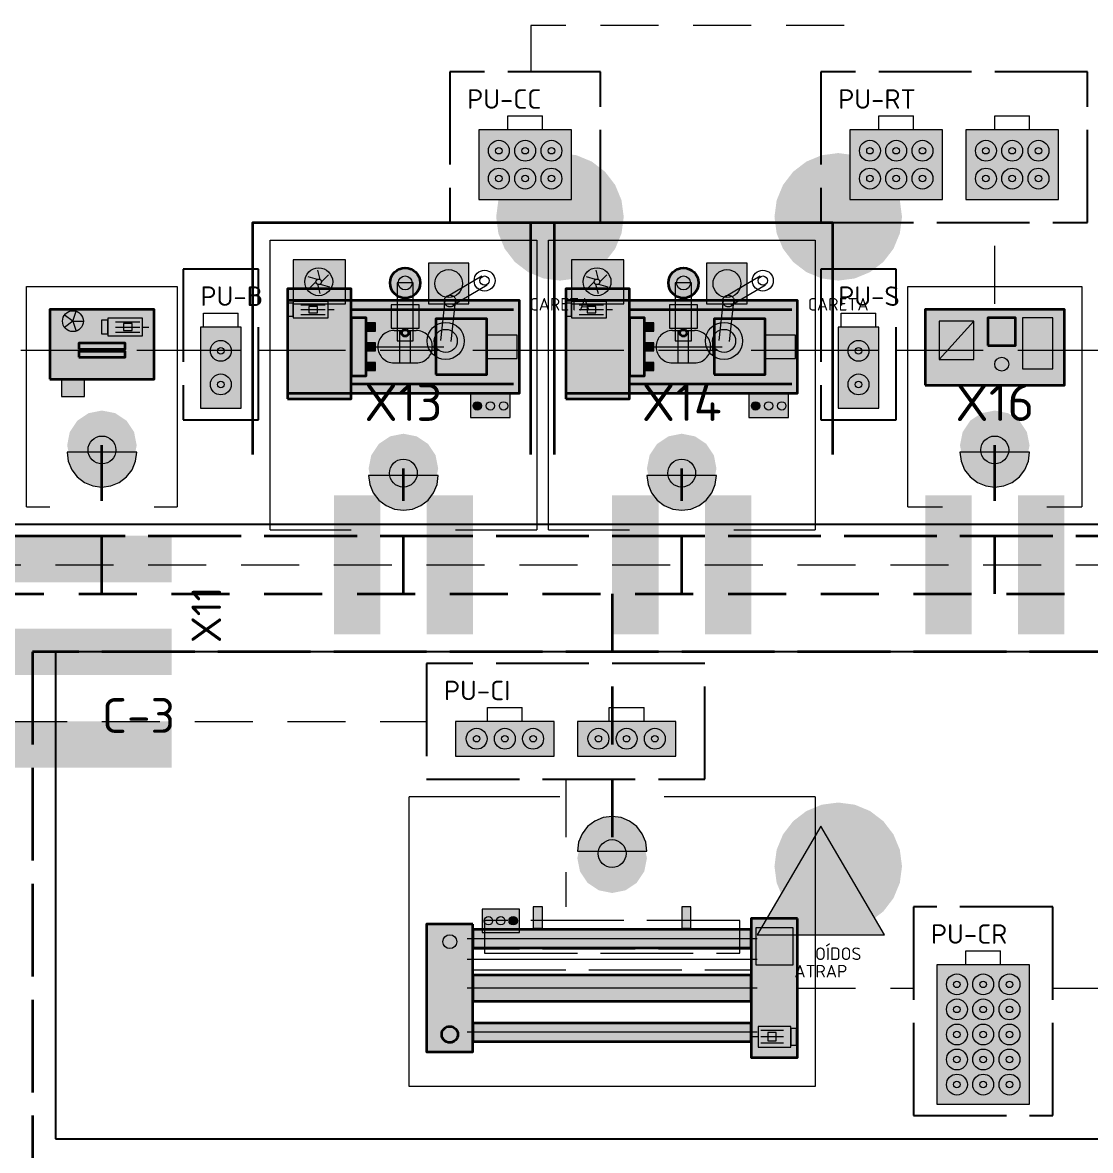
# Model space of a CAD drawing. Header units: millimetres. Extents: x 0 to 1189, y 0 to 841.
# Drawn here: x 425.58 to 471.62, y 628.5 to 677.13 of the extents above; entities that cross this region are included whole.
import ezdxf
from ezdxf.enums import TextEntityAlignment as Align

# ---------------------------------------------------------------- set-up
doc = ezdxf.new("R2010")
doc.units = ezdxf.units.MM
for name, pattern in [('FLUJO-TRAZOS', [4, 2.5, -1.5]), ('IRAM-E-TRAZOS', [5, 4, -1]), ('IRAM-F-TRAZO-PUNTO', [20, 15, -2, 1, -2])]:
    doc.linetypes.add(name, pattern=pattern)
for name, color, linetype, lineweight, true_color in [('A-AREA-TRABAJO', 30, 'CONTINUOUS', 13, 0xeb963c), ('A-EQUIPO', 30, 'CONTINUOUS', 35, 0xe67800), ('A-MAMPARA', 1, 'CONTINUOUS', 35, 0xc82828), ('A-PASILLO', 2, 'IRAM-E-TRAZOS', 35, 0xd7a500), ('A-PULMON', 6, 'IRAM-E-TRAZOS', 25, 0xdc00c8), ('A-SENDA', 2, 'CONTINUOUS', 25, 0xd7a500)]:
    doc.layers.add(name, color=color, linetype=linetype, lineweight=lineweight, true_color=true_color)
for name, color, linetype, lineweight in [('A-EJE', 1, 'IRAM-F-TRAZO-PUNTO', 18), ('A-EQUIPO-FINO', 8, 'CONTINUOUS', 13), ('A-EQUIPO-OCULTO', 8, 'IRAM-E-TRAZOS', 13), ('A-EQUIPO-RELLENO', 9, 'CONTINUOUS', 13), ('A-OPERARIO', 6, 'CONTINUOUS', 18), ('A-SECTOR', 1, 'CONTINUOUS', 25), ('A-SECTOR-TXT', 1, 'CONTINUOUS', 25), ('A-TEXTO', 7, 'CONTINUOUS', 18), ('F-PERSONAL', 6, 'FLUJO-TRAZOS', 35), ('F-RET', 8, 'FLUJO-TRAZOS', 18), ('S-SENAL', 7, 'CONTINUOUS', 18)]:
    doc.layers.add(name, color=color, linetype=linetype, lineweight=lineweight)
doc.styles.add('ISO3098', font='isocpeur.ttf')

msp = doc.modelspace()

# ---------------------------------------------------------------- hatches: boundary and pattern name
at = {"layer": 'A-EQUIPO-RELLENO', "true_color": 0xfaf0fa}
h = msp.add_hatch(color=7, dxfattribs=at)
h.dxf.hatch_style = 1
h.paths.add_polyline_path([(445.25, 669.5), (449.25, 669.5), (449.25, 672.5), (445.25, 672.5)])
h = msp.add_hatch(color=7, dxfattribs=at)
h.dxf.hatch_style = 1
h.paths.add_polyline_path([(461.25, 669.5), (465.25, 669.5), (465.25, 672.5), (461.25, 672.5)])
h = msp.add_hatch(color=7, dxfattribs=at)
h.dxf.hatch_style = 1
h.paths.add_polyline_path([(466.25, 669.5), (470.25, 669.5), (470.25, 672.5), (466.25, 672.5)])
at = {"layer": 'A-EQUIPO-RELLENO', "true_color": 0xcdd0d4}
h = msp.add_hatch(color=7, dxfattribs=at)
h.dxf.hatch_style = 1
h.paths.add_polyline_path([(437.25, 665), (439.5, 665), (439.5, 666.9), (437.25, 666.9)])
at = {"layer": 'A-EQUIPO-RELLENO', "true_color": 0xeeeeee}
h = msp.add_hatch(color=7, dxfattribs=at)
h.dxf.hatch_style = 1
h.paths.add_polyline_path([(443.075, 665), (444.825, 665), (444.825, 666.75), (443.075, 666.75)])
at = {"layer": 'A-EQUIPO-RELLENO', "true_color": 0xcdd0d4}
h = msp.add_hatch(color=7, dxfattribs=at)
h.dxf.hatch_style = 1
h.paths.add_polyline_path([(449.25, 665), (451.5, 665), (451.5, 666.9), (449.25, 666.9)])
at = {"layer": 'A-EQUIPO-RELLENO', "true_color": 0xeeeeee}
h = msp.add_hatch(color=7, dxfattribs=at)
h.dxf.hatch_style = 1
h.paths.add_polyline_path([(455.075, 665), (456.825, 665), (456.825, 666.75), (455.075, 666.75)])
at = {"layer": 'A-EQUIPO-RELLENO', "true_color": 0xcdd0d4}
h = msp.add_hatch(color=7, dxfattribs=at)
h.dxf.hatch_style = 1
h.paths.add_polyline_path([(442.725, 665.9), (442.703, 666.068), (442.638, 666.225), (442.535, 666.36), (442.4, 666.463), (442.243, 666.528), (442.075, 666.55), (441.907, 666.528), (441.75, 666.463), (441.615, 666.36), (441.512, 666.225), (441.447, 666.068), (441.425, 665.9), (441.447, 665.732), (441.512, 665.575), (441.615, 665.44), (441.75, 665.337), (441.907, 665.272), (442.075, 665.25), (442.243, 665.272), (442.4, 665.337), (442.535, 665.44), (442.638, 665.575), (442.703, 665.732)])
h = msp.add_hatch(color=7, dxfattribs=at)
h.dxf.hatch_style = 1
h.paths.add_polyline_path([(454.725, 665.9), (454.703, 666.068), (454.638, 666.225), (454.535, 666.36), (454.4, 666.463), (454.243, 666.528), (454.075, 666.55), (453.907, 666.528), (453.75, 666.463), (453.615, 666.36), (453.512, 666.225), (453.447, 666.068), (453.425, 665.9), (453.447, 665.732), (453.512, 665.575), (453.615, 665.44), (453.75, 665.337), (453.907, 665.272), (454.075, 665.25), (454.243, 665.272), (454.4, 665.337), (454.535, 665.44), (454.638, 665.575), (454.703, 665.732)])
h = msp.add_hatch(color=7, dxfattribs=at)
h.dxf.hatch_style = 1
h.paths.add_polyline_path([(437, 660.9), (439.75, 660.9), (439.75, 665.65), (437, 665.65)])
h = msp.add_hatch(color=7, dxfattribs=at)
h.dxf.hatch_style = 1
h.paths.add_polyline_path([(449, 660.9), (451.75, 660.9), (451.75, 665.65), (449, 665.65)])
at = {"layer": 'A-EQUIPO-RELLENO', "true_color": 0xeeeeee}
h = msp.add_hatch(color=7, dxfattribs=at)
h.dxf.hatch_style = 1
h.paths.add_polyline_path([(426.75, 661.75), (431.25, 661.75), (431.25, 664.75), (426.75, 664.75)])
h = msp.add_hatch(color=7, dxfattribs=at)
h.dxf.hatch_style = 1
h.paths.add_polyline_path([(437, 661.15), (447, 661.15), (447, 665.15), (437, 665.15)])
at = {"layer": 'A-EQUIPO-RELLENO', "true_color": 0xcdd0d4}
h = msp.add_hatch(color=7, dxfattribs=at)
h.dxf.hatch_style = 1
h.paths.add_polyline_path([(437.25, 664.4), (438.75, 664.4), (438.75, 665.1), (437.25, 665.1)])
at = {"layer": 'A-EQUIPO-RELLENO', "true_color": 0xeeeeee}
h = msp.add_hatch(color=7, dxfattribs=at)
h.dxf.hatch_style = 1
h.paths.add_polyline_path([(441.475, 663.95), (442.675, 663.95), (442.675, 664.95), (441.475, 664.95)])
h = msp.add_hatch(color=7, dxfattribs=at)
h.dxf.hatch_style = 1
h.paths.add_polyline_path([(449, 661.15), (459, 661.15), (459, 665.15), (449, 665.15)])
at = {"layer": 'A-EQUIPO-RELLENO', "true_color": 0xcdd0d4}
h = msp.add_hatch(color=7, dxfattribs=at)
h.dxf.hatch_style = 1
h.paths.add_polyline_path([(449.25, 664.4), (450.75, 664.4), (450.75, 665.1), (449.25, 665.1)])
at = {"layer": 'A-EQUIPO-RELLENO', "true_color": 0xeeeeee}
h = msp.add_hatch(color=7, dxfattribs=at)
h.dxf.hatch_style = 1
h.paths.add_polyline_path([(453.475, 663.95), (454.675, 663.95), (454.675, 664.95), (453.475, 664.95)])
at = {"layer": 'A-EQUIPO-RELLENO', "true_color": 0xeedec0}
h = msp.add_hatch(color=7, dxfattribs=at)
h.dxf.hatch_style = 1
h.paths.add_polyline_path([(464.5, 661.5), (470.5, 661.5), (470.5, 664.75), (464.5, 664.75)])
at = {"layer": 'A-EQUIPO-RELLENO', "true_color": 0xcdd0d4}
h = msp.add_hatch(color=7, dxfattribs=at)
h.dxf.hatch_style = 1
h.paths.add_polyline_path([(429.25, 663.625), (430.75, 663.625), (430.75, 664.375), (429.25, 664.375)])
at = {"layer": 'A-EQUIPO-RELLENO', "true_color": 0xe2e7ee}
h = msp.add_hatch(color=7, dxfattribs=at)
h.dxf.hatch_style = 1
h.paths.add_polyline_path([(439.75, 661.9), (440.4, 661.9), (440.4, 664.4), (439.75, 664.4)])
at = {"layer": 'A-EQUIPO-RELLENO', "true_color": 0xcdd0d4}
h = msp.add_hatch(color=7, dxfattribs=at)
h.dxf.hatch_style = 1
h.paths.add_polyline_path([(443.4, 661.95), (445.6, 661.95), (445.6, 664.35), (443.4, 664.35)])
at = {"layer": 'A-EQUIPO-RELLENO', "true_color": 0xe2e7ee}
h = msp.add_hatch(color=7, dxfattribs=at)
h.dxf.hatch_style = 1
h.paths.add_polyline_path([(451.75, 661.9), (452.4, 661.9), (452.4, 664.4), (451.75, 664.4)])
at = {"layer": 'A-EQUIPO-RELLENO', "true_color": 0xcdd0d4}
h = msp.add_hatch(color=7, dxfattribs=at)
h.dxf.hatch_style = 1
h.paths.add_polyline_path([(455.4, 661.95), (457.6, 661.95), (457.6, 664.35), (455.4, 664.35)])
at = {"layer": 'A-EQUIPO-RELLENO', "true_color": 0xfaf0fa}
h = msp.add_hatch(color=7, dxfattribs=at)
h.dxf.hatch_style = 1
h.paths.add_polyline_path([(433.25, 660.5), (435, 660.5), (435, 664), (433.25, 664)])
at = {"layer": 'A-EQUIPO-RELLENO', "true_color": 0x969ba0}
h = msp.add_hatch(color=7, dxfattribs=at)
h.dxf.hatch_style = 1
h.paths.add_polyline_path([(440.4, 663.825), (440.8, 663.825), (440.8, 664.175), (440.4, 664.175)])
h = msp.add_hatch(color=7, dxfattribs=at)
h.dxf.hatch_style = 1
h.paths.add_polyline_path([(452.4, 663.825), (452.8, 663.825), (452.8, 664.175), (452.4, 664.175)])
at = {"layer": 'A-EQUIPO-RELLENO', "true_color": 0xfaf0fa}
h = msp.add_hatch(color=7, dxfattribs=at)
h.dxf.hatch_style = 1
h.paths.add_polyline_path([(460.75, 660.5), (462.5, 660.5), (462.5, 664), (460.75, 664)])
at = {"layer": 'A-EQUIPO-RELLENO', "true_color": 0xe2e7ee}
h = msp.add_hatch(color=7, dxfattribs=at)
h.dxf.hatch_style = 1
h.paths.add_polyline_path([(428, 663.05), (430, 663.05), (430, 663.3), (428, 663.3)])
at = {"layer": 'A-EQUIPO-RELLENO', "true_color": 0x969ba0}
h = msp.add_hatch(color=7, dxfattribs=at)
h.dxf.hatch_style = 1
h.paths.add_polyline_path([(440.4, 662.975), (440.8, 662.975), (440.8, 663.325), (440.4, 663.325)])
at = {"layer": 'A-EQUIPO-RELLENO', "true_color": 0xe2e7ee}
h = msp.add_hatch(color=7, dxfattribs=at)
h.dxf.hatch_style = 1
h.paths.add_polyline_path([(445.6, 662.65), (446.9, 662.65), (446.9, 663.65), (445.6, 663.65)])
at = {"layer": 'A-EQUIPO-RELLENO', "true_color": 0x969ba0}
h = msp.add_hatch(color=7, dxfattribs=at)
h.dxf.hatch_style = 1
h.paths.add_polyline_path([(452.4, 662.975), (452.8, 662.975), (452.8, 663.325), (452.4, 663.325)])
at = {"layer": 'A-EQUIPO-RELLENO', "true_color": 0xe2e7ee}
h = msp.add_hatch(color=7, dxfattribs=at)
h.dxf.hatch_style = 1
h.paths.add_polyline_path([(457.6, 662.65), (458.9, 662.65), (458.9, 663.65), (457.6, 663.65)])
h = msp.add_hatch(color=7, dxfattribs=at)
h.dxf.hatch_style = 1
h.paths.add_polyline_path([(428, 662.7), (430, 662.7), (430, 662.95), (428, 662.95)])
at = {"layer": 'A-EQUIPO-RELLENO', "true_color": 0x969ba0}
h = msp.add_hatch(color=7, dxfattribs=at)
h.dxf.hatch_style = 1
h.paths.add_polyline_path([(440.4, 662.125), (440.8, 662.125), (440.8, 662.475), (440.4, 662.475)])
h = msp.add_hatch(color=7, dxfattribs=at)
h.dxf.hatch_style = 1
h.paths.add_polyline_path([(452.4, 662.125), (452.8, 662.125), (452.8, 662.475), (452.4, 662.475)])
at = {"layer": 'A-EQUIPO-RELLENO', "true_color": 0xcdd0d4}
h = msp.add_hatch(color=7, dxfattribs=at)
h.dxf.hatch_style = 1
h.paths.add_polyline_path([(427.25, 661), (428.25, 661), (428.25, 661.75), (427.25, 661.75)])
h = msp.add_hatch(color=7, dxfattribs=at)
h.dxf.hatch_style = 1
h.paths.add_polyline_path([(444.9, 660.1), (446.6, 660.1), (446.6, 661.1), (444.9, 661.1)])
h = msp.add_hatch(color=7, dxfattribs=at)
h.dxf.hatch_style = 1
h.paths.add_polyline_path([(456.9, 660.1), (458.6, 660.1), (458.6, 661.1), (456.9, 661.1)])
at = {"layer": 'A-EQUIPO-RELLENO', "true_color": 0xdc2828}
h = msp.add_hatch(color=7, dxfattribs=at)
h.dxf.hatch_style = 1
h.paths.add_polyline_path([(445.363, 660.6), (445.357, 660.647), (445.339, 660.69), (445.311, 660.727), (445.273, 660.756), (445.23, 660.774), (445.183, 660.78), (445.137, 660.774), (445.093, 660.756), (445.056, 660.727), (445.027, 660.69), (445.009, 660.647), (445.003, 660.6), (445.009, 660.553), (445.027, 660.51), (445.056, 660.473), (445.093, 660.444), (445.137, 660.426), (445.183, 660.42), (445.23, 660.426), (445.273, 660.444), (445.311, 660.473), (445.339, 660.51), (445.357, 660.553)])
h = msp.add_hatch(color=7, dxfattribs=at)
h.dxf.hatch_style = 1
h.paths.add_polyline_path([(457.363, 660.6), (457.357, 660.647), (457.339, 660.69), (457.311, 660.727), (457.273, 660.756), (457.23, 660.774), (457.183, 660.78), (457.137, 660.774), (457.093, 660.756), (457.056, 660.727), (457.027, 660.69), (457.009, 660.647), (457.003, 660.6), (457.009, 660.553), (457.027, 660.51), (457.056, 660.473), (457.093, 660.444), (457.137, 660.426), (457.183, 660.42), (457.23, 660.426), (457.273, 660.444), (457.311, 660.473), (457.339, 660.51), (457.357, 660.553)])
at = {"layer": 'A-EQUIPO-RELLENO', "true_color": 0xffffff}
h = msp.add_hatch(color=7, dxfattribs=at)
h.dxf.hatch_style = 1
h.paths.add_polyline_path([(429.6, 658.7), (429.58, 658.855), (429.52, 659), (429.424, 659.124), (429.3, 659.22), (429.155, 659.28), (429, 659.3), (428.845, 659.28), (428.7, 659.22), (428.576, 659.124), (428.48, 659), (428.42, 658.855), (428.4, 658.7), (428.42, 658.545), (428.48, 658.4), (428.576, 658.276), (428.7, 658.18), (428.845, 658.12), (429, 658.1), (429.155, 658.12), (429.3, 658.18), (429.424, 658.276), (429.52, 658.4), (429.58, 658.545)])
h = msp.add_hatch(color=7, dxfattribs=at)
h.dxf.hatch_style = 1
h.paths.add_polyline_path([(468.1, 658.7), (468.08, 658.855), (468.02, 659), (467.924, 659.124), (467.8, 659.22), (467.655, 659.28), (467.5, 659.3), (467.345, 659.28), (467.2, 659.22), (467.076, 659.124), (466.98, 659), (466.92, 658.855), (466.9, 658.7), (466.92, 658.545), (466.98, 658.4), (467.076, 658.276), (467.2, 658.18), (467.345, 658.12), (467.5, 658.1), (467.655, 658.12), (467.8, 658.18), (467.924, 658.276), (468.02, 658.4), (468.08, 658.545)])
at = {"layer": 'A-EQUIPO-RELLENO', "true_color": 0xfae1f5}
h = msp.add_hatch(color=7, dxfattribs=at)
h.dxf.hatch_style = 1
h.paths.add_polyline_path([(427.5, 658.6), (427.551, 658.212), (427.701, 657.85), (427.939, 657.539), (428.25, 657.301), (428.612, 657.151), (429, 657.1), (429.388, 657.151), (429.75, 657.301), (430.061, 657.539), (430.299, 657.85), (430.449, 658.212), (430.5, 658.6), (427.5, 658.6)])
h = msp.add_hatch(color=7, dxfattribs=at)
h.dxf.hatch_style = 1
h.paths.add_polyline_path([(466, 658.6), (466.051, 658.212), (466.201, 657.85), (466.439, 657.539), (466.75, 657.301), (467.112, 657.151), (467.5, 657.1), (467.888, 657.151), (468.25, 657.301), (468.561, 657.539), (468.799, 657.85), (468.949, 658.212), (469, 658.6), (466, 658.6)])
at = {"layer": 'A-EQUIPO-RELLENO', "true_color": 0xffffff}
h = msp.add_hatch(color=7, dxfattribs=at)
h.dxf.hatch_style = 1
h.paths.add_polyline_path([(442.6, 657.7), (442.58, 657.855), (442.52, 658), (442.424, 658.124), (442.3, 658.22), (442.155, 658.28), (442, 658.3), (441.845, 658.28), (441.7, 658.22), (441.576, 658.124), (441.48, 658), (441.42, 657.855), (441.4, 657.7), (441.42, 657.545), (441.48, 657.4), (441.576, 657.276), (441.7, 657.18), (441.845, 657.12), (442, 657.1), (442.155, 657.12), (442.3, 657.18), (442.424, 657.276), (442.52, 657.4), (442.58, 657.545)])
h = msp.add_hatch(color=7, dxfattribs=at)
h.dxf.hatch_style = 1
h.paths.add_polyline_path([(454.6, 657.7), (454.58, 657.855), (454.52, 658), (454.424, 658.124), (454.3, 658.22), (454.155, 658.28), (454, 658.3), (453.845, 658.28), (453.7, 658.22), (453.576, 658.124), (453.48, 658), (453.42, 657.855), (453.4, 657.7), (453.42, 657.545), (453.48, 657.4), (453.576, 657.276), (453.7, 657.18), (453.845, 657.12), (454, 657.1), (454.155, 657.12), (454.3, 657.18), (454.424, 657.276), (454.52, 657.4), (454.58, 657.545)])
at = {"layer": 'A-EQUIPO-RELLENO', "true_color": 0xfae1f5}
h = msp.add_hatch(color=7, dxfattribs=at)
h.dxf.hatch_style = 1
h.paths.add_polyline_path([(440.5, 657.6), (440.551, 657.212), (440.701, 656.85), (440.939, 656.539), (441.25, 656.301), (441.612, 656.151), (442, 656.1), (442.388, 656.151), (442.75, 656.301), (443.061, 656.539), (443.299, 656.85), (443.449, 657.212), (443.5, 657.6), (440.5, 657.6)])
h = msp.add_hatch(color=7, dxfattribs=at)
h.dxf.hatch_style = 1
h.paths.add_polyline_path([(452.5, 657.6), (452.551, 657.212), (452.701, 656.85), (452.939, 656.539), (453.25, 656.301), (453.612, 656.151), (454, 656.1), (454.388, 656.151), (454.75, 656.301), (455.061, 656.539), (455.299, 656.85), (455.449, 657.212), (455.5, 657.6), (452.5, 657.6)])
at = {"layer": 'A-EQUIPO-RELLENO', "true_color": 0xfaf0fa}
h = msp.add_hatch(color=7, dxfattribs=at)
h.dxf.hatch_style = 1
h.paths.add_polyline_path([(444.25, 645.5), (448.5, 645.5), (448.5, 647), (444.25, 647)])
h = msp.add_hatch(color=7, dxfattribs=at)
h.dxf.hatch_style = 1
h.paths.add_polyline_path([(449.5, 645.5), (453.75, 645.5), (453.75, 647), (449.5, 647)])
at = {"layer": 'A-EQUIPO-RELLENO', "true_color": 0xfae1f5}
h = msp.add_hatch(color=7, dxfattribs=at)
h.dxf.hatch_style = 1
h.paths.add_polyline_path([(452.5, 641.4), (452.449, 641.788), (452.299, 642.15), (452.061, 642.461), (451.75, 642.699), (451.388, 642.849), (451, 642.9), (450.612, 642.849), (450.25, 642.699), (449.939, 642.461), (449.701, 642.15), (449.551, 641.788), (449.5, 641.4), (452.5, 641.4)])
at = {"layer": 'A-EQUIPO-RELLENO', "true_color": 0xffffff}
h = msp.add_hatch(color=7, dxfattribs=at)
h.dxf.hatch_style = 1
h.paths.add_polyline_path([(450.4, 641.3), (450.42, 641.145), (450.48, 641), (450.576, 640.876), (450.7, 640.78), (450.845, 640.72), (451, 640.7), (451.155, 640.72), (451.3, 640.78), (451.424, 640.876), (451.52, 641), (451.58, 641.145), (451.6, 641.3), (451.58, 641.455), (451.52, 641.6), (451.424, 641.724), (451.3, 641.82), (451.155, 641.88), (451, 641.9), (450.845, 641.88), (450.7, 641.82), (450.576, 641.724), (450.48, 641.6), (450.42, 641.455)])
at = {"layer": 'A-EQUIPO-RELLENO', "true_color": 0xcdd0d4}
h = msp.add_hatch(color=7, dxfattribs=at)
h.dxf.hatch_style = 1
h.paths.add_polyline_path([(448, 639), (447.6, 639), (447.6, 638.076), (448, 638.076)])
h = msp.add_hatch(color=7, dxfattribs=at)
h.dxf.hatch_style = 1
h.paths.add_polyline_path([(454.4, 639), (454, 639), (454, 638.076), (454.4, 638.076)])
h = msp.add_hatch(color=7, dxfattribs=at)
h.dxf.hatch_style = 1
h.paths.add_polyline_path([(447, 638.9), (445.4, 638.9), (445.4, 637.9), (447, 637.9)])
at = {"layer": 'A-EQUIPO-RELLENO', "true_color": 0xdc2828}
h = msp.add_hatch(color=7, dxfattribs=at)
h.dxf.hatch_style = 1
h.paths.add_polyline_path([(446.553, 638.4), (446.559, 638.353), (446.577, 638.31), (446.606, 638.273), (446.643, 638.244), (446.687, 638.226), (446.733, 638.22), (446.78, 638.226), (446.823, 638.244), (446.861, 638.273), (446.889, 638.31), (446.907, 638.353), (446.913, 638.4), (446.907, 638.447), (446.889, 638.49), (446.861, 638.527), (446.823, 638.556), (446.78, 638.574), (446.733, 638.58), (446.687, 638.574), (446.643, 638.556), (446.606, 638.527), (446.577, 638.49), (446.559, 638.447)])
at = {"layer": 'A-EQUIPO-RELLENO', "true_color": 0xcdd0d4}
h = msp.add_hatch(color=7, dxfattribs=at)
h.dxf.hatch_style = 1
h.paths.add_polyline_path([(459, 638.5), (457, 638.5), (457, 632.5), (459, 632.5)])
h = msp.add_hatch(color=7, dxfattribs=at)
h.dxf.hatch_style = 1
h.paths.add_polyline_path([(445, 638.25), (443, 638.25), (443, 632.75), (445, 632.75)])
at = {"layer": 'A-EQUIPO-RELLENO', "true_color": 0xeeeeee}
h = msp.add_hatch(color=7, dxfattribs=at)
h.dxf.hatch_style = 1
h.paths.add_polyline_path([(457, 638.02), (445, 638.02), (445, 637.236), (457, 637.236)])
h = msp.add_hatch(color=7, dxfattribs=at)
h.dxf.hatch_style = 1
h.paths.add_polyline_path([(458.8, 638.1), (457.2, 638.1), (457.2, 636.5), (458.8, 636.5)])
at = {"layer": 'A-EQUIPO-RELLENO', "true_color": 0xe2e7ee}
h = msp.add_hatch(color=7, dxfattribs=at)
h.dxf.hatch_style = 1
h.paths.add_polyline_path([(457, 636.06), (445, 636.06), (445, 634.94), (457, 634.94)])
at = {"layer": 'A-EQUIPO-RELLENO', "true_color": 0xfaf0fa}
h = msp.add_hatch(color=7, dxfattribs=at)
h.dxf.hatch_style = 1
h.paths.add_polyline_path([(465, 630.5), (469, 630.5), (469, 636.5), (465, 636.5)])
at = {"layer": 'A-EQUIPO-RELLENO', "true_color": 0xeeeeee}
h = msp.add_hatch(color=7, dxfattribs=at)
h.dxf.hatch_style = 1
h.paths.add_polyline_path([(457, 633.988), (445, 633.988), (445, 633.204), (457, 633.204)])
at = {"layer": 'A-EQUIPO-RELLENO', "true_color": 0xcdd0d4}
h = msp.add_hatch(color=7, dxfattribs=at)
h.dxf.hatch_style = 1
h.paths.add_polyline_path([(458.7, 633.85), (457.3, 633.85), (457.3, 632.95), (458.7, 632.95)])
at = {"layer": 'A-SENDA', "true_color": 0xd7a500}
h = msp.add_hatch(color=7, dxfattribs=at)
h.dxf.hatch_style = 1
h.paths.add_polyline_path([(439, 650.75), (441, 650.75), (441, 656.75), (439, 656.75)])
h = msp.add_hatch(color=7, dxfattribs=at)
h.dxf.hatch_style = 1
h.paths.add_polyline_path([(443, 650.75), (445, 650.75), (445, 656.75), (443, 656.75)])
h = msp.add_hatch(color=7, dxfattribs=at)
h.dxf.hatch_style = 1
h.paths.add_polyline_path([(451, 650.75), (453, 650.75), (453, 656.75), (451, 656.75)])
h = msp.add_hatch(color=7, dxfattribs=at)
h.dxf.hatch_style = 1
h.paths.add_polyline_path([(455, 650.75), (457, 650.75), (457, 656.75), (455, 656.75)])
h = msp.add_hatch(color=7, dxfattribs=at)
h.dxf.hatch_style = 1
h.paths.add_polyline_path([(464.5, 650.75), (466.5, 650.75), (466.5, 656.75), (464.5, 656.75)])
h = msp.add_hatch(color=7, dxfattribs=at)
h.dxf.hatch_style = 1
h.paths.add_polyline_path([(468.5, 650.75), (470.5, 650.75), (470.5, 656.75), (468.5, 656.75)])
h = msp.add_hatch(color=7, dxfattribs=at)
h.dxf.hatch_style = 1
h.paths.add_polyline_path([(420, 653), (432, 653), (432, 655), (420, 655)])
h = msp.add_hatch(color=7, dxfattribs=at)
h.dxf.hatch_style = 1
h.paths.add_polyline_path([(420, 649), (432, 649), (432, 651), (420, 651)])
h = msp.add_hatch(color=7, dxfattribs=at)
h.dxf.hatch_style = 1
h.paths.add_polyline_path([(420, 645), (432, 645), (432, 647), (420, 647)])
at = {"layer": 'F-PERSONAL', "true_color": 0xc800aa}
h = msp.add_hatch(color=7, dxfattribs=at)
h.dxf.hatch_style = 1
h.paths.add_polyline_path([(430.5, 658.9), (430.386, 659.474), (430.061, 659.961), (429.574, 660.286), (429, 660.4), (428.426, 660.286), (427.939, 659.961), (427.614, 659.474), (427.5, 658.9), (427.614, 658.326), (427.939, 657.839), (428.426, 657.514), (429, 657.4), (429.574, 657.514), (430.061, 657.839), (430.386, 658.326)])
h = msp.add_hatch(color=7, dxfattribs=at)
h.dxf.hatch_style = 1
h.paths.add_polyline_path([(469, 658.9), (468.886, 659.474), (468.561, 659.961), (468.074, 660.286), (467.5, 660.4), (466.926, 660.286), (466.439, 659.961), (466.114, 659.474), (466, 658.9), (466.114, 658.326), (466.439, 657.839), (466.926, 657.514), (467.5, 657.4), (468.074, 657.514), (468.561, 657.839), (468.886, 658.326)])
h = msp.add_hatch(color=7, dxfattribs=at)
h.dxf.hatch_style = 1
h.paths.add_polyline_path([(443.5, 657.9), (443.386, 658.474), (443.061, 658.961), (442.574, 659.286), (442, 659.4), (441.426, 659.286), (440.939, 658.961), (440.614, 658.474), (440.5, 657.9), (440.614, 657.326), (440.939, 656.839), (441.426, 656.514), (442, 656.4), (442.574, 656.514), (443.061, 656.839), (443.386, 657.326)])
h = msp.add_hatch(color=7, dxfattribs=at)
h.dxf.hatch_style = 1
h.paths.add_polyline_path([(455.5, 657.9), (455.386, 658.474), (455.061, 658.961), (454.574, 659.286), (454, 659.4), (453.426, 659.286), (452.939, 658.961), (452.614, 658.474), (452.5, 657.9), (452.614, 657.326), (452.939, 656.839), (453.426, 656.514), (454, 656.4), (454.574, 656.514), (455.061, 656.839), (455.386, 657.326)])
h = msp.add_hatch(color=7, dxfattribs=at)
h.dxf.hatch_style = 1
h.paths.add_polyline_path([(452.5, 641.1), (452.386, 641.674), (452.061, 642.161), (451.574, 642.486), (451, 642.6), (450.426, 642.486), (449.939, 642.161), (449.614, 641.674), (449.5, 641.1), (449.614, 640.526), (449.939, 640.039), (450.426, 639.714), (451, 639.6), (451.574, 639.714), (452.061, 640.039), (452.386, 640.526)])
at = {"layer": 'S-SENAL', "true_color": 0x005aaa}
h = msp.add_hatch(color=7, dxfattribs=at)
h.dxf.hatch_style = 1
h.paths.add_polyline_path([(451.5, 668.75), (451.406, 669.462), (451.132, 670.125), (450.695, 670.695), (450.125, 671.132), (449.462, 671.406), (448.75, 671.5), (448.038, 671.406), (447.375, 671.132), (446.805, 670.695), (446.368, 670.125), (446.094, 669.462), (446, 668.75), (446.094, 668.038), (446.368, 667.375), (446.805, 666.805), (447.375, 666.368), (448.038, 666.094), (448.75, 666), (449.462, 666.094), (450.125, 666.368), (450.695, 666.805), (451.132, 667.375), (451.406, 668.038)])
h = msp.add_hatch(color=7, dxfattribs=at)
h.dxf.hatch_style = 1
h.paths.add_polyline_path([(463.5, 668.75), (463.406, 669.462), (463.132, 670.125), (462.695, 670.695), (462.125, 671.132), (461.462, 671.406), (460.75, 671.5), (460.038, 671.406), (459.375, 671.132), (458.805, 670.695), (458.368, 670.125), (458.094, 669.462), (458, 668.75), (458.094, 668.038), (458.368, 667.375), (458.805, 666.805), (459.375, 666.368), (460.038, 666.094), (460.75, 666), (461.462, 666.094), (462.125, 666.368), (462.695, 666.805), (463.132, 667.375), (463.406, 668.038)])
h = msp.add_hatch(color=7, dxfattribs=at)
h.dxf.hatch_style = 1
h.paths.add_polyline_path([(463.5, 640.75), (463.406, 641.462), (463.132, 642.125), (462.695, 642.695), (462.125, 643.132), (461.462, 643.406), (460.75, 643.5), (460.038, 643.406), (459.375, 643.132), (458.805, 642.695), (458.368, 642.125), (458.094, 641.462), (458, 640.75), (458.094, 640.038), (458.368, 639.375), (458.805, 638.805), (459.375, 638.368), (460.038, 638.094), (460.75, 638), (461.462, 638.094), (462.125, 638.368), (462.695, 638.805), (463.132, 639.375), (463.406, 640.038)])
at = {"layer": 'S-SENAL', "true_color": 0xfac800}
h = msp.add_hatch(color=7, dxfattribs=at)
h.dxf.hatch_style = 1
h.paths.add_polyline_path([(457.25, 637.8), (462.75, 637.8), (460, 642.475)])

# ---------------------------------------------------------------- linework, layer by layer
at = {"layer": 'A-AREA-TRABAJO'}
for p, q in [((425.75, 656.25), (426.75, 656.25)), ((431.25, 656.25), (432.25, 656.25)), ((463.75, 656.25), (465.25, 656.25)), ((469.75, 656.25), (471.25, 656.25)), ((436.25, 655.25), (439.75, 655.25)), ((444.25, 655.25), (447.75, 655.25)), ((448.25, 655.25), (451.75, 655.25)), ((456.25, 655.25), (459.75, 655.25)), ((448.75, 643.75), (442.25, 643.75)), ((459.75, 643.75), (453.25, 643.75))]:
    msp.add_line(p, q, dxfattribs=at)
for points in [[(436.25, 655.25), (436.25, 667.75), (447.75, 667.75), (447.75, 655.25)], [(448.25, 655.25), (448.25, 667.75), (459.75, 667.75), (459.75, 655.25)], [(425.75, 656.25), (425.75, 665.75), (432.25, 665.75), (432.25, 656.25)], [(463.75, 656.25), (463.75, 665.75), (471.25, 665.75), (471.25, 656.25)], [(459.75, 643.75), (459.75, 631.25), (442.25, 631.25), (442.25, 643.75)]]:
    msp.add_lwpolyline(points, dxfattribs=at)
at = {"layer": 'A-EJE'}
for p, q in [((440.4, 663.15), (443.75, 663.15)), ((452.4, 663.15), (455.75, 663.15)), ((457.25, 637.628), (444.75, 637.628)), ((457.25, 636.732), (444.75, 636.732)), ((457.25, 635.5), (444.75, 635.5)), ((457.25, 633.596), (444.75, 633.596))]:
    msp.add_line(p, q, dxfattribs=at)
at = {"layer": 'A-EQUIPO'}
for p, q in [((439.75, 664.75), (446.75, 664.75)), ((451.75, 664.75), (458.75, 664.75)), ((439.75, 661.55), (446.75, 661.55)), ((451.75, 661.55), (458.75, 661.55))]:
    msp.add_line(p, q, dxfattribs=at)
for points in [[(437, 660.9), (439.75, 660.9), (439.75, 665.65), (437, 665.65)], [(449, 660.9), (451.75, 660.9), (451.75, 665.65), (449, 665.65)], [(426.75, 661.75), (431.25, 661.75), (431.25, 664.75), (426.75, 664.75)], [(437, 661.15), (447, 661.15), (447, 665.15), (437, 665.15)], [(449, 661.15), (459, 661.15), (459, 665.15), (449, 665.15)], [(464.5, 661.5), (470.5, 661.5), (470.5, 664.75), (464.5, 664.75)], [(439.75, 661.9), (440.4, 661.9), (440.4, 664.4), (439.75, 664.4)], [(443.4, 661.95), (445.6, 661.95), (445.6, 664.35), (443.4, 664.35)], [(451.75, 661.9), (452.4, 661.9), (452.4, 664.4), (451.75, 664.4)], [(455.4, 661.95), (457.6, 661.95), (457.6, 664.35), (455.4, 664.35)], [(467.2, 663.2), (468.4, 663.2), (468.4, 664.4), (467.2, 664.4)], [(428, 663.05), (430, 663.05), (430, 663.3), (428, 663.3)], [(428, 662.7), (430, 662.7), (430, 662.95), (428, 662.95)], [(459, 638.5), (457, 638.5), (457, 632.5), (459, 632.5)], [(445, 638.25), (443, 638.25), (443, 632.75), (445, 632.75)], [(457, 638.02), (445, 638.02), (445, 637.236), (457, 637.236)], [(457, 636.06), (445, 636.06), (445, 634.94), (457, 634.94)], [(457, 633.988), (445, 633.988), (445, 633.204), (457, 633.204)]]:
    msp.add_lwpolyline(points, close=True, dxfattribs=at)
for points in [[(443.4, 662.75), (443.35, 663.15), (443.4, 663.55)], [(455.4, 662.75), (455.35, 663.15), (455.4, 663.55)]]:
    msp.add_lwpolyline(points, dxfattribs=at)
for centre, radius in [((442.075, 665.9), 0.65), ((454.075, 665.9), 0.65), ((442.075, 663.75), 0.15), ((454.075, 663.75), 0.15), ((444, 633.5), 0.35)]:
    msp.add_circle(centre, radius, dxfattribs=at)
at = {"layer": 'A-EQUIPO-FINO'}
for p, q in [((437.58, 664.96), (438.63, 664.96)), ((437.58, 664.75), (438.63, 664.75)), ((438.75, 664.75), (439.02, 664.75)), ((449.58, 664.96), (450.63, 664.96)), ((449.58, 664.75), (450.63, 664.75)), ((450.75, 664.75), (451.02, 664.75)), ((427.75, 664.25), (427.386, 664.515)), ((427.75, 664.25), (427.386, 663.985)), ((427.75, 664.25), (427.889, 664.678)), ((427.75, 664.25), (428.2, 664.25)), ((427.75, 664.25), (427.889, 663.822)), ((437.58, 664.54), (438.63, 664.54)), ((449.58, 664.54), (450.63, 664.54)), ((465.1, 662.6), (466.6, 664.25)), ((429.58, 664.225), (430.63, 664.225)), ((429.58, 664), (430.63, 664)), ((429.58, 663.775), (430.63, 663.775)), ((430.75, 664), (431.02, 664)), ((441.85, 662.45), (441.85, 663.85)), ((442.3, 662.45), (442.3, 663.85)), ((453.85, 662.45), (453.85, 663.85)), ((454.3, 662.45), (454.3, 663.85)), ((458.392, 633.67), (457.412, 633.67)), ((457.3, 633.4), (457.048, 633.4)), ((458.392, 633.4), (457.412, 633.4)), ((458.392, 633.13), (457.412, 633.13))]:
    msp.add_line(p, q, dxfattribs=at)
for points in [[(437.25, 665), (439.5, 665), (439.5, 666.9), (437.25, 666.9)], [(443.075, 665), (444.825, 665), (444.825, 666.75), (443.075, 666.75)], [(449.25, 665), (451.5, 665), (451.5, 666.9), (449.25, 666.9)], [(455.075, 665), (456.825, 665), (456.825, 666.75), (455.075, 666.75)], [(436.98, 664.47), (437.25, 664.47), (437.25, 665.03), (436.98, 665.03)], [(437.25, 664.4), (438.75, 664.4), (438.75, 665.1), (437.25, 665.1)], [(437.925, 664.61), (438.3, 664.61), (438.3, 664.89), (437.925, 664.89)], [(441.475, 663.95), (442.675, 663.95), (442.675, 664.95), (441.475, 664.95)], [(448.98, 664.47), (449.25, 664.47), (449.25, 665.03), (448.98, 665.03)], [(449.25, 664.4), (450.75, 664.4), (450.75, 665.1), (449.25, 665.1)], [(449.925, 664.61), (450.3, 664.61), (450.3, 664.89), (449.925, 664.89)], [(453.475, 663.95), (454.675, 663.95), (454.675, 664.95), (453.475, 664.95)], [(428.98, 663.7), (429.25, 663.7), (429.25, 664.3), (428.98, 664.3)], [(429.25, 663.625), (430.75, 663.625), (430.75, 664.375), (429.25, 664.375)], [(465.1, 662.6), (466.6, 662.6), (466.6, 664.25), (465.1, 664.25)], [(468.7, 662.2), (470, 662.2), (470, 664.4), (468.7, 664.4)], [(429.925, 663.85), (430.3, 663.85), (430.3, 664.15), (429.925, 664.15)], [(440.4, 663.825), (440.8, 663.825), (440.8, 664.175), (440.4, 664.175)], [(452.4, 663.825), (452.8, 663.825), (452.8, 664.175), (452.4, 664.175)], [(440.4, 662.975), (440.8, 662.975), (440.8, 663.325), (440.4, 663.325)], [(445.6, 662.65), (446.9, 662.65), (446.9, 663.65), (445.6, 663.65)], [(452.4, 662.975), (452.8, 662.975), (452.8, 663.325), (452.4, 663.325)], [(457.6, 662.65), (458.9, 662.65), (458.9, 663.65), (457.6, 663.65)], [(440.4, 662.125), (440.8, 662.125), (440.8, 662.475), (440.4, 662.475)], [(452.4, 662.125), (452.8, 662.125), (452.8, 662.475), (452.4, 662.475)], [(427.25, 661), (428.25, 661), (428.25, 661.75), (427.25, 661.75)], [(444.9, 660.1), (446.6, 660.1), (446.6, 661.1), (444.9, 661.1)], [(456.9, 660.1), (458.6, 660.1), (458.6, 661.1), (456.9, 661.1)], [(448, 639), (447.6, 639), (447.6, 638.076), (448, 638.076)], [(454.4, 639), (454, 639), (454, 638.076), (454.4, 638.076)], [(447, 638.9), (445.4, 638.9), (445.4, 637.9), (447, 637.9)], [(458.8, 638.1), (457.2, 638.1), (457.2, 636.5), (458.8, 636.5)], [(458.7, 633.85), (457.3, 633.85), (457.3, 632.95), (458.7, 632.95)], [(458.952, 633.76), (458.7, 633.76), (458.7, 633.04), (458.952, 633.04)], [(458.07, 633.58), (457.72, 633.58), (457.72, 633.22), (458.07, 633.22)]]:
    msp.add_lwpolyline(points, close=True, dxfattribs=at)
for points in [[(438.41, 666.054), (438.306, 666.458)], [(438.47, 665.95), (438.768, 666.243)], [(450.41, 666.054), (450.306, 666.458)], [(450.47, 665.95), (450.768, 666.243)], [(438.29, 666.054), (437.888, 666.166)], [(438.23, 665.95), (437.932, 665.657)], [(438.29, 665.846), (438.394, 665.442)], [(438.41, 665.846), (438.812, 665.734)], [(450.29, 666.054), (449.888, 666.166)], [(450.23, 665.95), (449.932, 665.657)], [(450.29, 665.846), (450.394, 665.442)], [(450.41, 665.846), (450.812, 665.734)]]:
    msp.add_lwpolyline(points, dxfattribs=at)
for centre, radius in [((446.117, 671.6), 0.45), ((447.25, 671.6), 0.45), ((448.383, 671.6), 0.45), ((462.117, 671.6), 0.45), ((463.25, 671.6), 0.45), ((464.383, 671.6), 0.45), ((467.117, 671.6), 0.45), ((468.25, 671.6), 0.45), ((469.383, 671.6), 0.45), ((446.117, 671.6), 0.14), ((447.25, 671.6), 0.14), ((448.383, 671.6), 0.14), ((462.117, 671.6), 0.14), ((463.25, 671.6), 0.14), ((464.383, 671.6), 0.14), ((467.117, 671.6), 0.14), ((468.25, 671.6), 0.14), ((469.383, 671.6), 0.14), ((446.117, 670.4), 0.45), ((447.25, 670.4), 0.45), ((448.383, 670.4), 0.45), ((462.117, 670.4), 0.45), ((463.25, 670.4), 0.45), ((464.383, 670.4), 0.45), ((467.117, 670.4), 0.45), ((468.25, 670.4), 0.45), ((469.383, 670.4), 0.45), ((446.117, 670.4), 0.14), ((447.25, 670.4), 0.14), ((448.383, 670.4), 0.14), ((462.117, 670.4), 0.14), ((463.25, 670.4), 0.14), ((464.383, 670.4), 0.14), ((467.117, 670.4), 0.14), ((468.25, 670.4), 0.14), ((469.383, 670.4), 0.14), ((438.35, 665.95), 0.6), ((442.075, 665.9), 0.3), ((443.95, 665.875), 0.6), ((445.5, 666), 0.45), ((445.5, 666), 0.2), ((450.35, 665.95), 0.6), ((454.075, 665.9), 0.3), ((455.95, 665.875), 0.6), ((457.5, 666), 0.45), ((457.5, 666), 0.2), ((438.35, 665.95), 0.12), ((450.35, 665.95), 0.12), ((427.75, 664.25), 0.45), ((443.825, 663.4), 0.8), ((443.825, 663.4), 0.5), ((455.825, 663.4), 0.8), ((455.825, 663.4), 0.5), ((434.125, 662.975), 0.45), ((461.625, 662.975), 0.45), ((434.125, 662.975), 0.14), ((461.625, 662.975), 0.14), ((467.8, 662.4), 0.3), ((434.125, 661.525), 0.45), ((461.625, 661.525), 0.45), ((434.125, 661.525), 0.14), ((461.625, 661.525), 0.14), ((445.183, 660.6), 0.18), ((445.75, 660.6), 0.18), ((446.317, 660.6), 0.18), ((457.183, 660.6), 0.18), ((457.75, 660.6), 0.18), ((458.317, 660.6), 0.18), ((445.158, 646.25), 0.45), ((445.158, 646.25), 0.14), ((446.375, 646.25), 0.45), ((446.375, 646.25), 0.14), ((447.592, 646.25), 0.45), ((447.592, 646.25), 0.14), ((450.408, 646.25), 0.45), ((450.408, 646.25), 0.14), ((451.625, 646.25), 0.45), ((451.625, 646.25), 0.14), ((452.842, 646.25), 0.45), ((452.842, 646.25), 0.14), ((445.667, 638.4), 0.18), ((446.2, 638.4), 0.18), ((446.733, 638.4), 0.18), ((444, 637.5), 0.3), ((465.867, 635.66), 0.45), ((467, 635.66), 0.45), ((468.133, 635.66), 0.45), ((465.867, 635.66), 0.14), ((467, 635.66), 0.14), ((468.133, 635.66), 0.14), ((465.867, 634.58), 0.45), ((465.867, 634.58), 0.14), ((467, 634.58), 0.45), ((467, 634.58), 0.14), ((468.133, 634.58), 0.45), ((468.133, 634.58), 0.14), ((465.867, 633.5), 0.45), ((465.867, 633.5), 0.14), ((467, 633.5), 0.45), ((467, 633.5), 0.14), ((468.133, 633.5), 0.45), ((468.133, 633.5), 0.14), ((465.867, 632.42), 0.45), ((467, 632.42), 0.45), ((468.133, 632.42), 0.45), ((465.867, 632.42), 0.14), ((467, 632.42), 0.14), ((468.133, 632.42), 0.14), ((465.867, 631.34), 0.45), ((467, 631.34), 0.45), ((468.133, 631.34), 0.45), ((465.867, 631.34), 0.14), ((467, 631.34), 0.14), ((468.133, 631.34), 0.14)]:
    msp.add_circle(centre, radius, dxfattribs=at)
at = {"layer": 'A-EQUIPO-OCULTO'}
for p, q in [((445.385, 666.194), (443.898, 665.312)), ((457.385, 666.194), (455.898, 665.312)), ((445.615, 665.806), (444.127, 664.925)), ((457.615, 665.806), (456.127, 664.925)), ((443.789, 665.143), (443.601, 663.424)), ((444.236, 665.094), (444.049, 663.376)), ((455.789, 665.143), (455.601, 663.424)), ((456.236, 665.094), (456.049, 663.376)), ((441.6, 663.85), (442.55, 663.85)), ((453.6, 663.85), (454.55, 663.85)), ((441.6, 662.45), (442.55, 662.45)), ((453.6, 662.45), (454.55, 662.45))]:
    msp.add_line(p, q, dxfattribs=at)
for points in [[(441.725, 663.4), (442.425, 663.4), (442.425, 665.9), (441.725, 665.9)], [(453.725, 663.4), (454.425, 663.4), (454.425, 665.9), (453.725, 665.9)], [(456.5, 638.412), (445.5, 638.412), (445.5, 637.012), (456.5, 637.012)], [(457, 637.18), (445, 637.18), (445, 636.284), (457, 636.284)]]:
    msp.add_lwpolyline(points, close=True, dxfattribs=at)
for centre in [(444.013, 665.119), (456.012, 665.119)]:
    msp.add_circle(centre, 0.25, dxfattribs=at)
for centre, start, end in [((441.6, 663.15), 90, 270), ((442.55, 663.15), 270, 90), ((453.6, 663.15), 90, 270), ((454.55, 663.15), 270, 90)]:
    msp.add_arc(centre, 0.7, start, end, dxfattribs=at)
at = {"layer": 'A-MAMPARA'}
for points in [[(435.5, 658.5), (435.5, 668.5), (448.5, 668.5), (448.5, 658.5)], [(447.5, 658.5), (447.5, 668.5), (460.5, 668.5), (460.5, 658.5)]]:
    msp.add_lwpolyline(points, dxfattribs=at)
at = {"layer": 'A-OPERARIO'}
for p, q in [((446.5, 672.5), (446.5, 673.1)), ((446.5, 673.1), (448, 673.1)), ((448, 672.5), (448, 673.1)), ((462.5, 672.5), (462.5, 673.1)), ((462.5, 673.1), (464, 673.1)), ((464, 672.5), (464, 673.1)), ((467.5, 672.5), (467.5, 673.1)), ((467.5, 673.1), (469, 673.1)), ((469, 672.5), (469, 673.1)), ((433.375, 664), (433.375, 664.6)), ((433.375, 664.6), (434.875, 664.6)), ((434.875, 664), (434.875, 664.6)), ((460.875, 664), (460.875, 664.6)), ((460.875, 664.6), (462.375, 664.6)), ((462.375, 664), (462.375, 664.6)), ((445.625, 647), (445.625, 647.6)), ((445.625, 647.6), (447.125, 647.6)), ((447.125, 647), (447.125, 647.6)), ((450.875, 647), (450.875, 647.6)), ((450.875, 647.6), (452.375, 647.6)), ((452.375, 647), (452.375, 647.6)), ((466.25, 636.5), (466.25, 637.1)), ((466.25, 637.1), (467.75, 637.1)), ((467.75, 636.5), (467.75, 637.1))]:
    msp.add_line(p, q, dxfattribs=at)
for points in [[(445.25, 669.5), (449.25, 669.5), (449.25, 672.5), (445.25, 672.5)], [(461.25, 669.5), (465.25, 669.5), (465.25, 672.5), (461.25, 672.5)], [(466.25, 669.5), (470.25, 669.5), (470.25, 672.5), (466.25, 672.5)], [(433.25, 660.5), (435, 660.5), (435, 664), (433.25, 664)], [(460.75, 660.5), (462.5, 660.5), (462.5, 664), (460.75, 664)], [(427.5, 658.6), (427.551, 658.212), (427.701, 657.85), (427.939, 657.539), (428.25, 657.301), (428.612, 657.151), (429, 657.1), (429.388, 657.151), (429.75, 657.301), (430.061, 657.539), (430.299, 657.85), (430.449, 658.212), (430.5, 658.6)], [(466, 658.6), (466.051, 658.212), (466.201, 657.85), (466.439, 657.539), (466.75, 657.301), (467.112, 657.151), (467.5, 657.1), (467.888, 657.151), (468.25, 657.301), (468.561, 657.539), (468.799, 657.85), (468.949, 658.212), (469, 658.6)], [(440.5, 657.6), (440.551, 657.212), (440.701, 656.85), (440.939, 656.539), (441.25, 656.301), (441.612, 656.151), (442, 656.1), (442.388, 656.151), (442.75, 656.301), (443.061, 656.539), (443.299, 656.85), (443.449, 657.212), (443.5, 657.6)], [(452.5, 657.6), (452.551, 657.212), (452.701, 656.85), (452.939, 656.539), (453.25, 656.301), (453.612, 656.151), (454, 656.1), (454.388, 656.151), (454.75, 656.301), (455.061, 656.539), (455.299, 656.85), (455.449, 657.212), (455.5, 657.6)], [(444.25, 645.5), (448.5, 645.5), (448.5, 647), (444.25, 647)], [(449.5, 645.5), (453.75, 645.5), (453.75, 647), (449.5, 647)], [(452.5, 641.4), (452.449, 641.788), (452.299, 642.15), (452.061, 642.461), (451.75, 642.699), (451.388, 642.849), (451, 642.9), (450.612, 642.849), (450.25, 642.699), (449.939, 642.461), (449.701, 642.15), (449.551, 641.788), (449.5, 641.4)], [(465, 630.5), (469, 630.5), (469, 636.5), (465, 636.5)]]:
    msp.add_lwpolyline(points, close=True, dxfattribs=at)
for centre in [(429, 658.7), (467.5, 658.7), (442, 657.7), (454, 657.7), (451, 641.3)]:
    msp.add_circle(centre, 0.6, dxfattribs=at)
at = {"layer": 'A-PASILLO'}
for p, q in [((419, 655), (426, 655)), ((426, 655), (540.5, 655)), ((608, 650), (426, 650)), ((426, 650), (426, 604))]:
    msp.add_line(p, q, dxfattribs=at)
at = {"layer": 'A-PULMON'}
for points in [[(444, 668.5), (450.5, 668.5), (450.5, 675), (444, 675)], [(460, 668.5), (471.5, 668.5), (471.5, 675), (460, 675)], [(432.5, 660), (435.75, 660), (435.75, 666.5), (432.5, 666.5)], [(460, 660), (463.25, 660), (463.25, 666.5), (460, 666.5)], [(443, 644.5), (455, 644.5), (455, 649.5), (443, 649.5)], [(464, 630), (470, 630), (470, 639), (464, 639)]]:
    msp.add_lwpolyline(points, close=True, dxfattribs=at)
at = {"layer": 'A-SECTOR'}
for points in [[(403, 655.5), (508, 655.5), (508, 678), (403, 678)], [(427, 629), (472, 629), (472, 650), (427, 650)]]:
    msp.add_lwpolyline(points, close=True, dxfattribs=at)
at = {"layer": 'F-PERSONAL'}
for points in [[(429, 652.5), (429, 658.9)], [(467.5, 652.5), (467.5, 658.9)], [(442, 652.5), (442, 657.9)], [(454, 652.5), (454, 657.9)], [(415, 601), (424, 601), (424, 652.5), (505, 652.5)], [(451, 652.5), (451, 641.1)]]:
    msp.add_lwpolyline(points, dxfattribs=at)
at = {"layer": 'F-RET'}
for points in [[(344.5, 693.5), (344.5, 687), (355, 687), (355, 603), (423, 603), (423, 653.75), (546.5, 653.75), (546.5, 647)], [(461, 685), (461, 677), (447.5, 677), (447.5, 675)], [(467.5, 665), (467.5, 668.5)], [(421, 663), (422.25, 663), (425.5, 663), (426.5, 663), (431.5, 663), (432.5, 663), (435.75, 663), (437, 663), (447, 663), (449, 663), (459, 663), (460, 663), (463.25, 663), (464.5, 663), (470.5, 663), (472.5, 663), (484.5, 663), (486, 663), (498, 663), (499.5, 663)], [(413, 612), (421, 612), (421, 647), (443, 647)], [(449, 644.5), (449, 639)], [(459, 635.5), (464, 635.5)], [(470, 635.5), (487, 635.5)]]:
    msp.add_lwpolyline(points, dxfattribs=at)
at = {"layer": 'S-SENAL'}
msp.add_lwpolyline([(457.25, 637.8), (462.75, 637.8), (460, 642.475)], close=True, dxfattribs=at)

# ---------------------------------------------------------------- texts
at = {"layer": 'A-PULMON', "style": 'ISO3098'}
for s, p in [('PU-CC', (444.75, 674.25)), ('PU-RT', (460.75, 674.25)), ('PU-B', (433.25, 665.75)), ('PU-S', (460.75, 665.75)), ('PU-CI', (443.75, 648.75)), ('PU-CR', (464.75, 638.25))]:
    msp.add_text(s, height=0.84, dxfattribs=at).set_placement(p, align=Align.TOP_LEFT)
at = {"layer": 'A-SECTOR-TXT', "style": 'ISO3098'}
msp.add_text('C-3', height=1.5, dxfattribs=at).set_placement((429, 648), align=Align.TOP_LEFT)
at = {"layer": 'A-TEXTO', "style": 'ISO3098'}
for s, p in [('X13', (442, 660.75)), ('X14', (454, 660.75)), ('X16', (467.5, 660.75))]:
    msp.add_text(s, height=1.6, dxfattribs=at).set_placement(p, align=Align.MIDDLE_CENTER)
msp.add_text('X11', height=1.28, rotation=90, dxfattribs=at).set_placement((433.5, 650.375), align=Align.MIDDLE_LEFT)
at = {"layer": 'S-SENAL', "style": 'ISO3098'}
for s, p in [('CARETA', (448.75, 665.25)), ('CARETA', (460.75, 665.25)), ('OÍDOS', (460.75, 637.25)), ('ATRAP', (460, 636.5))]:
    msp.add_text(s, height=0.54, dxfattribs=at).set_placement(p, align=Align.TOP_CENTER)

doc.saveas('drawing.dxf')
